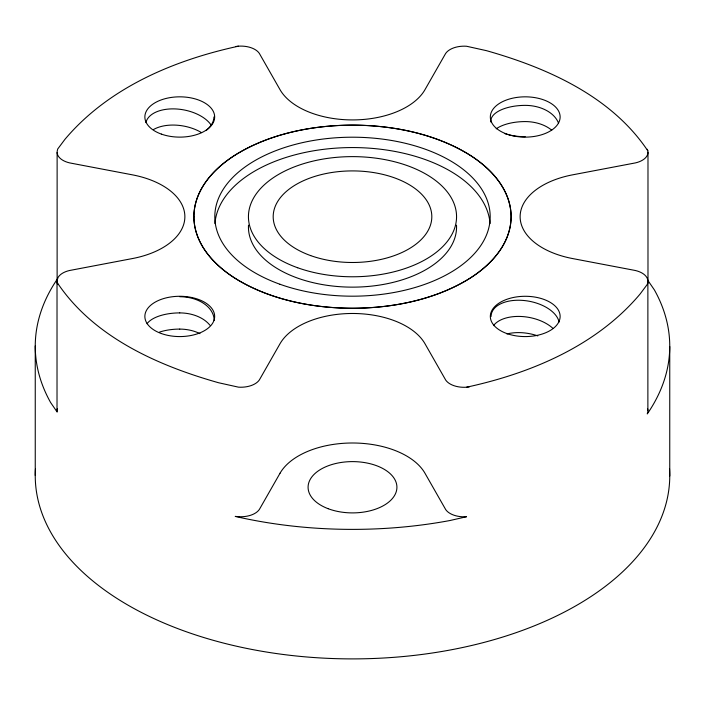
<?xml version="1.0" encoding="UTF-8"?>
<svg xmlns="http://www.w3.org/2000/svg" width="705" height="705" viewBox="0 0 705 705"><rect width="100%" height="100%" fill="white"/><g stroke="black" fill="none" stroke-linecap="round" stroke-linejoin="round"><path stroke-width="1.06" d="M235.673 46.512L238.449 46.186A19.749 11.403 0 0 1 259.995 54.558L280.141 89.87A76.325 44.071 0 0 0 352.606 119.921A76.325 44.071 0 0 0 424.93 89.755L445.014 54.558A19.881 11.483 0 0 1 466.551 46.248L486.415 50.654C547.521 67.927 611.499 96.426 647.833 150.852A19.749 11.403 0 0 1 633.337 163.296L572.178 174.919A76.325 44.071 0 0 0 520.131 216.761A76.325 44.071 0 0 0 572.372 258.515L633.337 270.112A19.881 11.483 0 0 1 647.736 282.546L647.278 284.406L640.105 294.011C596.677 345.644 531.103 373.227 466.551 387.212A19.749 11.403 0 0 1 445.005 378.841L424.859 343.529A76.325 44.071 0 0 0 352.394 313.478A76.325 44.071 0 0 0 280.07 343.643L259.986 378.841A19.881 11.483 0 0 1 238.449 387.151L218.585 382.744C157.479 365.472 93.501 336.972 57.167 282.546A19.749 11.403 0 0 1 71.663 270.103L132.822 258.479A76.325 44.071 0 0 0 184.869 216.638A76.325 44.071 0 0 0 132.628 174.884L71.663 163.287A19.881 11.483 0 0 1 57.264 150.852L57.722 148.993L64.895 139.387C108.323 87.755 173.897 60.172 238.449 46.186M469.327 386.886L466.551 387.212M647.278 149.249L647.833 150.852M57.722 284.15L57.167 282.546M669.75 346.516L669.75 476.034M647.983 152.483L647.983 282M647.877 280.925L647.877 410.442M57.123 152.474L57.123 281.991M57.017 280.916L57.017 410.433M35.25 345.917L35.25 475.434M669.521 468.71A317.25 183.159 0 0 1 352.888 658.893A317.25 183.159 0 0 1 35.453 469.16M57.722 278.51A317.25 183.159 0 0 0 50.619 402.529L57.167 412.064A19.749 11.403 0 0 1 57.272 408.803M647.728 283.63A19.749 11.403 0 0 0 647.833 280.37L654.381 289.905A317.25 183.159 0 0 1 647.278 413.923L647.736 412.064A19.881 11.483 0 0 0 647.613 408.821M57.387 283.613A19.881 11.483 0 0 1 57.264 280.37M491.085 316.466A34.501 19.714 10.1 0 1 523.101 300.427A34.501 19.714 10.1 0 1 559.1 322.026M493.5 325.631A34.501 19.714 10.1 0 1 520.969 316.474A34.501 19.714 10.1 0 1 552.843 328.292M506.939 333.95A34.501 19.714 10.1 0 1 537.809 335.897M525.234 136.726A34.501 15.677 0 0 1 508.675 134.778M506.816 134.276A34.501 15.677 0 0 1 505.027 133.721M490.891 122.035A34.501 15.677 0 0 1 525.234 105.371A34.501 23.759 0 0 1 558.554 123.234M551.724 130.187A34.501 23.759 0 0 0 525.234 121.577A34.501 15.677 0 0 0 496.197 128.839M153.47 129.57A34.501 19.714 10.1 0 1 201.524 132.611M145.9 122.644A34.501 19.714 10.1 0 1 175.501 108.931A34.501 19.714 10.1 0 1 211.5 125.596M213.915 117.004A34.501 19.714 -10.1 0 1 206.063 130.584M179.766 312.905A34.501 23.759 0 0 1 209.905 325.216M179.766 329.094A34.501 23.759 0 0 1 199.973 333.641M179.766 296.717A34.501 23.759 0 0 1 214.17 320.475M159.559 332.081A34.501 15.677 0 0 1 179.766 329.085M147.045 323.727A34.501 15.677 0 0 1 179.766 312.897M214.946 223.564A137.686 79.489 0 0 1 352.5 147.565A137.686 79.489 0 0 1 490.054 223.564M456.505 225.177A104.058 60.075 0 0 1 352.5 287.138A104.058 60.075 0 0 1 248.495 225.177M193.919 216.84C194.113 245.631 216.955 268.261 240.555 281.524C274.492 300.744 314.051 308.103 352.738 308.252C391.39 308.032 430.914 300.621 464.78 281.33C488.318 268.032 511.046 245.322 511.081 216.558C510.887 187.768 488.045 165.137 464.445 151.875C430.508 132.655 390.949 125.296 352.262 125.146C313.61 125.367 274.086 132.778 240.22 152.069C216.682 165.367 193.954 188.076 193.919 216.84M280.07 473.161L259.986 508.358A19.881 11.483 0 0 1 238.449 516.668L235.223 516.404A317.25 183.159 0 0 0 450.037 520.51L466.551 516.73A19.749 11.403 0 0 1 445.005 508.358L424.859 473.046A76.325 44.071 0 0 0 352.394 442.996A76.325 44.071 0 0 0 280.07 473.161M506.842 134.1A34.898 20.145 0 0 0 560.114 117.603A34.898 20.145 0 0 0 508.746 99.22A34.898 20.145 0 0 0 506.842 134.1M506.842 333.553A34.898 20.145 0 0 0 560.114 317.056A34.898 20.145 0 0 0 508.746 298.673A34.898 20.145 0 0 0 506.842 333.553M161.375 333.553A34.898 20.145 0 0 0 214.646 317.056A34.898 20.145 0 0 0 163.278 298.673A34.898 20.145 0 0 0 161.375 333.553M161.375 134.1A34.898 20.145 0 0 0 214.646 117.603A34.898 20.145 0 0 0 163.278 99.22A34.898 20.145 0 0 0 161.375 134.1M328.151 508.702A44.415 25.644 0 0 0 396.844 488.706A44.415 25.644 0 0 0 332.504 464.357A44.415 25.644 0 0 0 328.151 508.702M310.702 255.615A79.312 45.79 0 0 0 431.777 218.136A79.312 45.79 0 0 0 315.02 176.347A79.312 45.79 0 0 0 310.702 255.615M268.913 294.531A158.625 91.579 0 0 0 511.046 219.572A158.625 91.579 0 0 0 277.541 135.986A158.625 91.579 0 0 0 268.913 294.531M279.947 284.256A137.686 79.489 0 0 0 490.116 219.193A137.686 79.489 0 0 0 287.437 146.64A137.686 79.489 0 0 0 279.947 284.256M297.669 267.759A104.058 60.075 0 0 0 456.505 218.585A104.058 60.075 0 0 0 303.326 163.754A104.058 60.075 0 0 0 297.669 267.759"/></g></svg>
